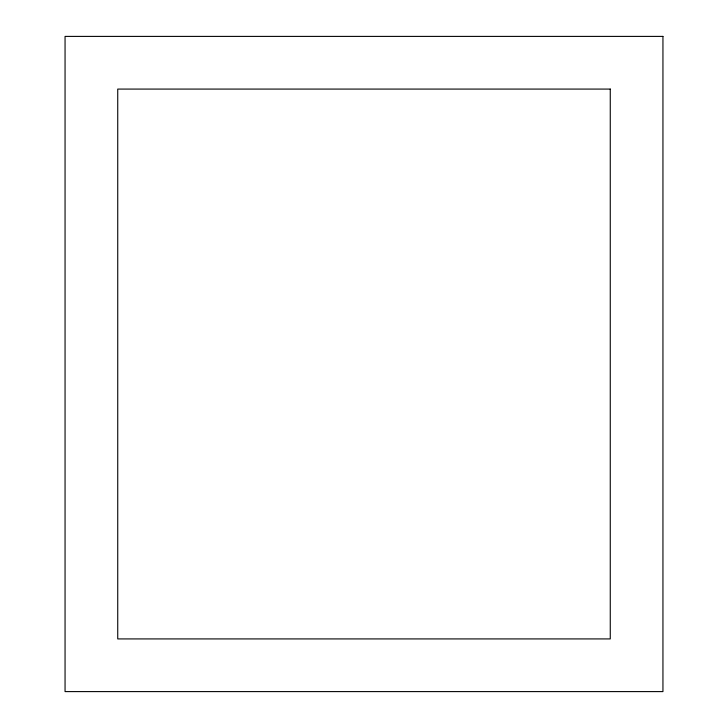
<?xml version="1.0" encoding="UTF-8"?>
<svg xmlns="http://www.w3.org/2000/svg" width="728" height="728" viewBox="0 0 728 728"><rect width="100%" height="100%" fill="white"/><g stroke="black" fill="none" stroke-linecap="round" stroke-linejoin="round"><path stroke-width="1.09" d="M662.944 36.4L65.056 36.4L65.056 691.6L662.944 691.6L662.944 36.4M610.264 89.08L117.736 89.08L117.736 638.92L610.264 638.92L610.264 89.08"/></g></svg>
